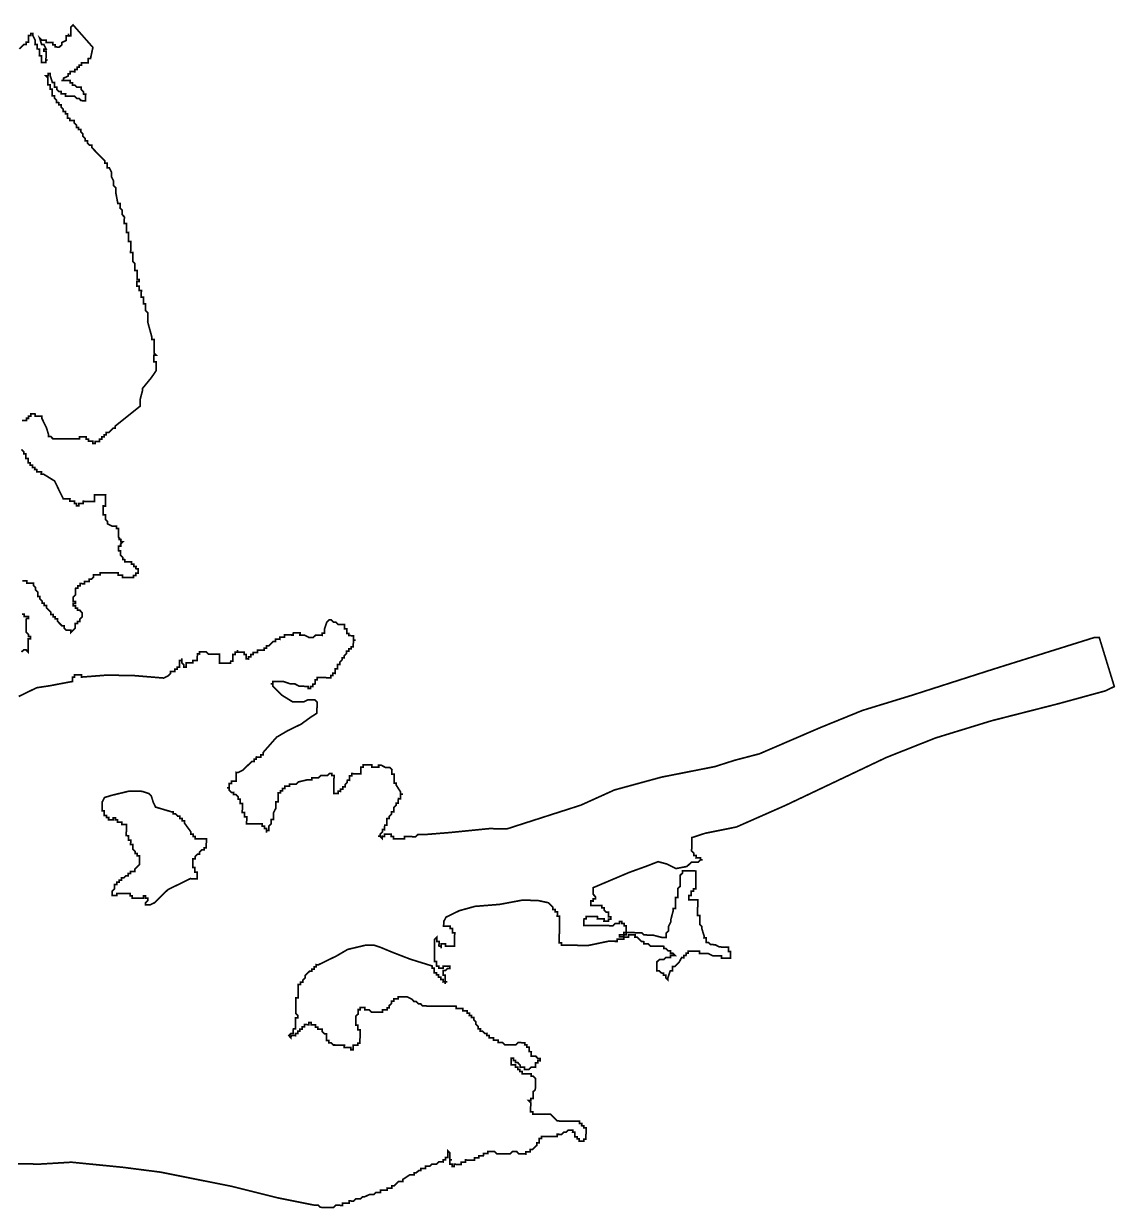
# Model space of a CAD drawing. Header units: metres. Extents: x 257673 to 289848, y 2129691 to 2228029.
# Drawn here: x 266400 to 268341, y 2208453 to 2210560 of the extents above; entities that cross this region are included whole.
import ezdxf

# ---------------------------------------------------------------- set-up
doc = ezdxf.new("R2010")
doc.units = ezdxf.units.M
doc.header["$MEASUREMENT"] = 0
doc.layers.add('HAZARDS LINE', color=1, linetype='Continuous')

msp = doc.modelspace()

# ---------------------------------------------------------------- linework, layer by layer
at = {"layer": 'HAZARDS LINE', "lineweight": 18, "const_width": 2.97}
for points in [[(266397.1, 2209854), (266401, 2209854), (266405, 2209854), (266405, 2209857.9), (266409, 2209857.9), (266409, 2209861.8), (266413, 2209861.8), (266413, 2209865.7), (266417, 2209865.7), (266420.9, 2209865.6), (266420.9, 2209861.7), (266424.9, 2209861.6), (266428.8, 2209861.6), (266432.8, 2209861.6), (266432.7, 2209857.6), (266440.5, 2209841.7), (266444.3, 2209829.8), (266444.2, 2209825.8), (266448.2, 2209825.7), (266452.1, 2209821.7), (266456.1, 2209821.7), (266460, 2209821.7), (266464, 2209821.6), (266467.9, 2209821.6), (266475.9, 2209821.5), (266479.8, 2209821.4), (266483.8, 2209821.4), (266487.7, 2209821.3), (266491.7, 2209821.3), (266495.7, 2209821.3), (266499.6, 2209821.2), (266499.7, 2209825.2), (266503.6, 2209825.1), (266507.6, 2209825.1), (266511.5, 2209825), (266511.5, 2209821.1), (266515.4, 2209821), (266515.4, 2209817.1), (266519.4, 2209817), (266523.3, 2209817), (266523.3, 2209813), (266527.2, 2209813), (266527.3, 2209816.9), (266531.2, 2209816.9), (266535.2, 2209816.9), (266535.2, 2209820.8), (266539.2, 2209820.8), (266539.2, 2209824.7), (266543.2, 2209824.7), (266543.2, 2209828.6), (266547.2, 2209828.6), (266547.2, 2209832.6), (266551.2, 2209832.5), (266559.2, 2209840.3), (266563.2, 2209840.3), (266563.2, 2209844.2), (266607.1, 2209879.4), (266607.2, 2209883.3), (266607.2, 2209887.3), (266607.3, 2209891.3), (266611.4, 2209907), (266611.5, 2209911), (266627.5, 2209930.6), (266635.6, 2209942.4), (266635.6, 2209946.4), (266635.7, 2209950.3), (266635.7, 2209954.3), (266635.7, 2209958.2), (266631.8, 2209958.3), (266631.8, 2209962.2), (266631.9, 2209966.2), (266631.9, 2209970.2), (266635.9, 2209970.1), (266632, 2209974.1), (266632.1, 2209982), (266632.1, 2209986), (266632.1, 2209990), (266632.2, 2209993.9), (266632.2, 2209997.9), (266628.3, 2209997.9), (266628.3, 2210001.9), (266620.7, 2210029.7), (266620.9, 2210041.5), (266620.9, 2210045.5), (266617, 2210049.5), (266617, 2210053.5), (266617.1, 2210057.4), (266617.1, 2210061.4), (266613.2, 2210061.4), (266613.2, 2210065.4), (266613.2, 2210069.3), (266613.3, 2210073.3), (266609.3, 2210073.4), (266609.4, 2210077.3), (266609.4, 2210081.3), (266609.5, 2210085.2), (266605.5, 2210085.3), (266605.6, 2210089.2), (266605.6, 2210093.2), (266601.6, 2210093.2), (266601.7, 2210097.2), (266601.7, 2210101.2), (266605.7, 2210101.1), (266605.7, 2210105.1), (266601.8, 2210105.1), (266601.8, 2210109.1), (266601.9, 2210113), (266601.9, 2210117), (266602, 2210120.9), (266598, 2210121), (266598, 2210124.9), (266598.1, 2210128.9), (266598.1, 2210132.9), (266594.2, 2210136.9), (266594.3, 2210140.8), (266594.3, 2210144.8), (266594.4, 2210148.7), (266594.4, 2210152.7), (266590.4, 2210152.7), (266590.5, 2210156.7), (266590.5, 2210160.7), (266590.6, 2210164.6), (266590.6, 2210168.6), (266590.7, 2210172.5), (266586.7, 2210172.6), (266586.7, 2210176.5), (266586.8, 2210180.5), (266586.8, 2210184.5), (266586.9, 2210188.4), (266582.9, 2210188.5), (266583, 2210192.4), (266583, 2210196.4), (266583.1, 2210200.3), (266583.1, 2210204.3), (266579.1, 2210204.3), (266579.2, 2210208.3), (266579.2, 2210212.3), (266579.3, 2210216.2), (266575.4, 2210220.2), (266575.4, 2210224.2), (266575.5, 2210228.1), (266571.5, 2210232.1), (266571.6, 2210236.1), (266571.6, 2210240.1), (266567.7, 2210240.1), (266563.9, 2210259.9), (266564, 2210267.9), (266560.1, 2210271.9), (266560.2, 2210275.8), (266560.2, 2210279.8), (266556.3, 2210287.7), (266556.4, 2210291.7), (266556.4, 2210295.7), (266552.6, 2210303.6), (266548.6, 2210303.7), (266548.6, 2210307.6), (266548.7, 2210311.6), (266544.7, 2210311.6), (266544.8, 2210315.6), (266521.3, 2210339.6), (266521.3, 2210343.6), (266517.4, 2210343.6), (266513.5, 2210347.6), (266513.5, 2210351.6), (266509.6, 2210351.6), (266509.6, 2210355.6), (266505.7, 2210359.6), (266505.7, 2210363.5), (266501.8, 2210367.5), (266501.9, 2210371.5), (266497.9, 2210371.5), (266497.9, 2210375.5), (266494, 2210375.5), (266494, 2210379.5), (266490.1, 2210383.5), (266490.2, 2210387.5), (266486.2, 2210387.5), (266482.2, 2210387.5), (266482.3, 2210391.5), (266478.3, 2210391.6), (266478.4, 2210395.5), (266478.4, 2210399.5), (266474.5, 2210399.5), (266474.5, 2210403.5), (266470.6, 2210403.5), (266470.6, 2210407.5), (266466.7, 2210411.5), (266466.7, 2210415.4), (266462.8, 2210415.5), (266462.8, 2210419.4), (266458.9, 2210419.5), (266458.9, 2210423.4), (266455, 2210427.4), (266455, 2210431.4), (266451.1, 2210431.5), (266451.1, 2210435.4), (266451.2, 2210439.4), (266451.2, 2210443.3), (266447.3, 2210443.4), (266447.3, 2210447.3), (266447.3, 2210451.3), (266443.4, 2210451.3), (266443.4, 2210455.3), (266443.5, 2210463.2), (266439.6, 2210467.2), (266443.6, 2210467.2), (266443.6, 2210471.1), (266447.6, 2210471.1), (266447.5, 2210467.1), (266451.3, 2210455.2), (266455.3, 2210455.2), (266455.3, 2210451.2), (266455.2, 2210447.2), (266459.2, 2210447.2), (266459.1, 2210443.2), (266463, 2210439.2), (266467, 2210439.2), (266467, 2210435.2), (266474.9, 2210435.1), (266474.8, 2210431.2), (266478.8, 2210431.1), (266482.7, 2210431.1), (266486.7, 2210431), (266490.7, 2210431), (266494.6, 2210427), (266498.5, 2210427), (266502.4, 2210423), (266506.4, 2210422.9), (266510.4, 2210422.9), (266510.4, 2210426.8), (266510.4, 2210430.8), (266510.5, 2210434.7), (266506.5, 2210434.8), (266506.6, 2210438.7), (266502.7, 2210442.7), (266502.7, 2210446.7), (266498.8, 2210446.7), (266494.8, 2210446.8), (266490.9, 2210450.8), (266486.9, 2210450.8), (266487, 2210454.8), (266483, 2210454.8), (266483.1, 2210458.8), (266479.1, 2210458.8), (266475.1, 2210458.9), (266471.2, 2210458.9), (266467.2, 2210459), (266471.2, 2210458.9), (266471.2, 2210462.9), (266479.2, 2210466.8), (266479.2, 2210470.7), (266483.2, 2210470.7), (266483.2, 2210474.6), (266487.2, 2210474.6), (266491.1, 2210474.5), (266491.2, 2210478.5), (266495.2, 2210478.5), (266495.2, 2210482.4), (266499.2, 2210482.4), (266499.2, 2210486.3), (266503.2, 2210486.3), (266503.2, 2210490.2), (266507.2, 2210490.2), (266511.1, 2210490.2), (266515.1, 2210490.1), (266515.1, 2210494.1), (266515.2, 2210498), (266519.1, 2210498), (266523.3, 2210517.7), (266488.1, 2210557.7), (266484.1, 2210553.8), (266484.1, 2210549.8), (266484, 2210545.9), (266484, 2210541.9), (266483.9, 2210538), (266480, 2210538), (266480, 2210542), (266480, 2210538), (266476, 2210538.1), (266476, 2210534.1), (266475.9, 2210530.1), (266468, 2210526.3), (266467.9, 2210522.3), (266463.9, 2210518.4), (266460, 2210518.4), (266456, 2210518.5), (266456.1, 2210522.5), (266452.1, 2210522.5), (266452.1, 2210526.5), (266448.2, 2210526.5), (266444.2, 2210526.5), (266440.3, 2210526.6), (266440.3, 2210530.5), (266436.4, 2210530.6), (266432.4, 2210530.6), (266428.5, 2210534.6), (266432.3, 2210522.7), (266436.3, 2210522.7), (266440.1, 2210514.7), (266436.2, 2210514.8), (266436.1, 2210510.8), (266440.1, 2210510.8), (266439.9, 2210494.9), (266439.9, 2210491), (266432, 2210491.1), (266432.1, 2210502.9), (266428.1, 2210503), (266428.3, 2210514.8), (266424.3, 2210514.9), (266424.4, 2210522.8), (266420.4, 2210522.9), (266420.5, 2210530.8), (266416.7, 2210538.7), (266416.7, 2210542.7), (266412.7, 2210542.7), (266412.7, 2210538.8), (266408.7, 2210538.8), (266408.6, 2210526.9), (266404.7, 2210527), (266404.6, 2210523), (266400.7, 2210523.1), (266392.6, 2210515.2)], [(266397.8, 2209569), (266401.8, 2209568.9), (266405.7, 2209568.9), (266405.7, 2209564.9), (266409.6, 2209564.9), (266413.6, 2209564.8), (266417.6, 2209564.8), (266417.5, 2209560.8), (266421.4, 2209556.8), (266421.4, 2209552.9), (266425.3, 2209548.9), (266425.2, 2209544.9), (266425.2, 2209541), (266429.2, 2209540.9), (266429.1, 2209537), (266433, 2209533), (266433, 2209529), (266436.9, 2209528.9), (266436.9, 2209525), (266440.9, 2209524.9), (266440.8, 2209521), (266444.7, 2209517), (266448.6, 2209513), (266448.6, 2209509), (266452.5, 2209509), (266452.5, 2209505), (266456.5, 2209505), (266456.4, 2209501), (266460.4, 2209501), (266460.3, 2209497), (266464.2, 2209493), (266468.2, 2209489), (266472.1, 2209489), (266472.1, 2209485), (266476, 2209481), (266479.9, 2209481), (266483.9, 2209480.9), (266483.9, 2209477), (266487.9, 2209480.9), (266491.9, 2209484.8), (266491.9, 2209488.7), (266491.9, 2209492.7), (266495.9, 2209492.7), (266496, 2209496.6), (266499.9, 2209496.6), (266500, 2209500.5), (266504, 2209504.4), (266504, 2209508.4), (266504, 2209512.4), (266500.1, 2209516.4), (266496.2, 2209516.4), (266496.2, 2209520.4), (266492.3, 2209520.4), (266492.3, 2209524.4), (266488.3, 2209524.4), (266488.4, 2209528.4), (266492.4, 2209528.3), (266492.4, 2209532.3), (266488.4, 2209532.3), (266488.5, 2209536.3), (266488.5, 2209540.2), (266492.5, 2209544.2), (266492.6, 2209548.1), (266492.6, 2209552.1), (266492.7, 2209556), (266496.6, 2209556), (266496.7, 2209559.9), (266500.6, 2209559.9), (266500.7, 2209563.9), (266504.6, 2209563.8), (266508.6, 2209563.8), (266508.6, 2209567.7), (266512.6, 2209567.7), (266516.5, 2209567.6), (266516.6, 2209571.6), (266520.5, 2209571.6), (266524.5, 2209575.5), (266524.6, 2209579.4), (266528.6, 2209579.4), (266532.5, 2209579.3), (266536.5, 2209579.3), (266536.5, 2209583.3), (266540.5, 2209583.2), (266544.4, 2209583.2), (266548.4, 2209583.1), (266552.3, 2209583.1), (266556.3, 2209583), (266560.3, 2209583), (266564.2, 2209582.9), (266568.2, 2209582.9), (266568.1, 2209578.9), (266572.1, 2209578.9), (266576, 2209578.8), (266576, 2209574.9), (266580, 2209574.8), (266583.9, 2209574.8), (266587.9, 2209574.8), (266591.8, 2209574.7), (266595.8, 2209574.7), (266595.8, 2209578.6), (266599.8, 2209578.6), (266599.8, 2209582.5), (266603.8, 2209582.5), (266603.8, 2209586.5), (266603.9, 2209590.4), (266599.9, 2209590.5), (266600, 2209594.4), (266596, 2209594.5), (266596.1, 2209598.4), (266592.1, 2209598.5), (266592.1, 2209602.4), (266588.2, 2209602.5), (266584.2, 2209602.5), (266580.3, 2209602.6), (266580.3, 2209606.5), (266576.4, 2209606.6), (266576.4, 2209610.5), (266572.5, 2209614.5), (266572.5, 2209618.5), (266572.6, 2209622.4), (266568.6, 2209622.5), (266568.7, 2209626.4), (266568.7, 2209630.4), (266572.7, 2209630.4), (266572.7, 2209634.3), (266576.7, 2209638.2), (266572.8, 2209638.3), (266572.8, 2209642.2), (266568.8, 2209642.3), (266572.8, 2209642.2), (266568.9, 2209646.2), (266568.9, 2209650.2), (266569, 2209654.1), (266569, 2209658.1), (266569.1, 2209662.1), (266565.1, 2209662.1), (266565.2, 2209666.1), (266561.2, 2209666.1), (266557.2, 2209666.2), (266549.4, 2209670.2), (266549.4, 2209674.2), (266545.5, 2209678.2), (266545.5, 2209682.1), (266545.6, 2209686.1), (266541.6, 2209686.1), (266541.7, 2209690.1), (266541.7, 2209694), (266541.8, 2209698), (266541.8, 2209702), (266545.8, 2209701.9), (266545.8, 2209705.9), (266545.9, 2209709.8), (266545.9, 2209713.8), (266545.9, 2209717.8), (266546, 2209721.7), (266542, 2209721.8), (266538.1, 2209721.8), (266530.2, 2209721.9), (266526.2, 2209721.9), (266526.2, 2209718), (266526.1, 2209714), (266526.1, 2209710.1), (266522.1, 2209710.1), (266518.2, 2209710.1), (266514.2, 2209710.2), (266510.2, 2209710.2), (266506.3, 2209710.3), (266506.2, 2209706.3), (266502.3, 2209706.4), (266498.3, 2209706.4), (266498.3, 2209702.5), (266494.3, 2209702.5), (266494.4, 2209706.5), (266490.4, 2209706.5), (266490.4, 2209710.5), (266486.5, 2209710.5), (266482.5, 2209710.5), (266482.6, 2209714.5), (266478.6, 2209714.6), (266474.7, 2209714.6), (266470.7, 2209714.6), (266455.2, 2209746.5), (266435.6, 2209758.6), (266431.6, 2209758.6), (266431.7, 2209762.6), (266427.7, 2209762.6), (266423.7, 2209762.7), (266423.8, 2209766.6), (266419.8, 2209766.7), (266419.9, 2209770.6), (266415.9, 2209770.7), (266416, 2209774.6), (266412, 2209774.7), (266412, 2209778.6), (266408.1, 2209778.7), (266408.1, 2209782.7), (266408.2, 2209786.6), (266404.2, 2209786.7), (266404.3, 2209790.6), (266404.3, 2209794.6), (266400.4, 2209794.6), (266400.4, 2209798.6), (266396.5, 2209802.6)], [(266396.4, 2209442.3), (266400.4, 2209446.2), (266404.3, 2209446.2), (266408.3, 2209442.2), (266408.3, 2209446.1), (266408.3, 2209450.1), (266408.4, 2209454), (266408.4, 2209458), (266408.5, 2209462), (266408.5, 2209465.9), (266412.5, 2209465.9), (266412.5, 2209469.8), (266408.6, 2209469.9), (266408.6, 2209473.8), (266404.7, 2209477.8), (266404.7, 2209481.8), (266404.8, 2209485.8), (266404.8, 2209489.7), (266404.9, 2209493.7), (266404.9, 2209497.6), (266405, 2209501.6), (266408.9, 2209501.6), (266409, 2209505.5), (266405, 2209505.6), (266401.1, 2209505.6), (266401.1, 2209509.6), (266397.1, 2209509.6)], [(266390.1, 2208531.8), (266429.6, 2208531.4), (266485.1, 2208534.7), (266576, 2208525.7), (266643.2, 2208517.1), (266706.4, 2208504.5), (266769.6, 2208491.9), (266852.5, 2208471.2), (266915.7, 2208458.6), (266919.7, 2208458.5), (266923.6, 2208458.5), (266927.5, 2208454.5), (266931.5, 2208454.4), (266935.5, 2208454.4), (266939.4, 2208454.3), (266943.4, 2208454.3), (266947.3, 2208454.3), (266951.3, 2208454.2), (266955.3, 2208458.1), (266959.2, 2208458.1), (266963.2, 2208458), (266967.2, 2208458), (266967.2, 2208461.9), (266971.2, 2208461.9), (266975.1, 2208461.9), (266979.1, 2208461.8), (266979.1, 2208465.8), (266983.1, 2208465.7), (266987, 2208465.7), (266991, 2208469.6), (266995, 2208469.5), (266999, 2208469.5), (267003, 2208473.4), (267006.9, 2208473.4), (267014.9, 2208477.2), (267018.8, 2208477.2), (267022.8, 2208477.2), (267026.8, 2208481.1), (267030.8, 2208481), (267034.7, 2208481), (267034.8, 2208484.9), (267038.7, 2208484.9), (267046.6, 2208484.8), (267046.7, 2208488.8), (267050.6, 2208488.7), (267054.6, 2208488.7), (267054.6, 2208492.6), (267058.6, 2208492.6), (267062.6, 2208496.5), (267066.6, 2208500.4), (267070.6, 2208500.4), (267074.5, 2208500.3), (267074.6, 2208504.3), (267086.5, 2208512.1), (267090.5, 2208512), (267094.4, 2208512), (267094.5, 2208515.9), (267098.4, 2208515.9), (267102.4, 2208519.8), (267106.4, 2208519.8), (267106.4, 2208523.7), (267110.4, 2208523.7), (267114.4, 2208523.6), (267114.4, 2208527.6), (267118.4, 2208527.5), (267122.3, 2208527.5), (267126.3, 2208531.4), (267130.3, 2208531.4), (267134.2, 2208531.3), (267138.2, 2208535.2), (267142.2, 2208535.2), (267146.2, 2208535.1), (267146.2, 2208539.1), (267150.2, 2208539.1), (267150.2, 2208543), (267154.2, 2208543), (267154.3, 2208550.9), (267154.3, 2208554.9), (267158.2, 2208550.8), (267158.2, 2208546.9), (267158.1, 2208542.9), (267158.1, 2208539), (267162, 2208538.9), (267158.1, 2208539), (267158, 2208535), (267158, 2208531.1), (267161.9, 2208531), (267161.9, 2208527.1), (267165.9, 2208527), (267165.9, 2208531), (267169.9, 2208530.9), (267173.8, 2208530.9), (267177.8, 2208530.8), (267177.8, 2208534.8), (267181.8, 2208534.7), (267185.7, 2208534.7), (267185.8, 2208538.7), (267189.7, 2208538.6), (267193.7, 2208538.6), (267197.7, 2208538.5), (267201.6, 2208538.5), (267201.7, 2208542.4), (267205.6, 2208542.4), (267209.6, 2208542.4), (267209.6, 2208546.3), (267213.6, 2208546.3), (267217.5, 2208546.2), (267217.6, 2208550.2), (267221.5, 2208550.1), (267225.5, 2208550.1), (267225.5, 2208554), (267229.5, 2208554), (267233.5, 2208554), (267237.4, 2208553.9), (267241.3, 2208549.9), (267249.2, 2208549.8), (267253.2, 2208549.8), (267257.2, 2208549.7), (267261.1, 2208549.7), (267265.1, 2208549.6), (267269.1, 2208553.6), (267273, 2208553.5), (267277, 2208553.5), (267280.9, 2208549.5), (267284.9, 2208549.4), (267288.8, 2208549.4), (267292.8, 2208549.3), (267292.8, 2208553.3), (267296.8, 2208553.2), (267300.7, 2208553.2), (267300.8, 2208557.2), (267304.7, 2208557.1), (267308.7, 2208561), (267312.8, 2208564.9), (267312.8, 2208568.9), (267316.8, 2208568.9), (267316.8, 2208572.8), (267316.8, 2208576.8), (267320.8, 2208576.7), (267320.8, 2208580.7), (267324.8, 2208580.6), (267328.8, 2208580.6), (267332.7, 2208580.6), (267336.7, 2208580.5), (267340.6, 2208580.5), (267344.6, 2208580.4), (267348.6, 2208580.4), (267348.6, 2208584.3), (267352.6, 2208584.3), (267356.5, 2208584.2), (267360.5, 2208588.2), (267364.5, 2208588.1), (267368.5, 2208592), (267372.4, 2208592), (267376.4, 2208591.9), (267376.3, 2208588), (267380.3, 2208587.9), (267380.3, 2208584), (267380.2, 2208580), (267384.2, 2208580), (267384.1, 2208576), (267388.1, 2208576), (267388, 2208572), (267392, 2208572), (267396, 2208571.9), (267396, 2208575.9), (267400, 2208575.8), (267400, 2208579.8), (267400, 2208583.8), (267400.1, 2208587.7), (267400.1, 2208591.7), (267400.2, 2208595.6), (267396.2, 2208595.7), (267396.3, 2208599.6), (267392.3, 2208599.7), (267392.4, 2208603.6), (267388.4, 2208603.7), (267388.4, 2208607.6), (267384.5, 2208607.7), (267380.5, 2208607.7), (267376.6, 2208607.8), (267372.6, 2208607.8), (267368.7, 2208607.9), (267364.7, 2208607.9), (267360.7, 2208607.9), (267356.8, 2208608), (267352.8, 2208608), (267348.9, 2208608.1), (267345, 2208612.1), (267341, 2208616.1), (267337.1, 2208620.1), (267333.2, 2208620.1), (267329.2, 2208620.2), (267325.2, 2208620.2), (267321.3, 2208620.3), (267317.3, 2208620.3), (267313.4, 2208620.4), (267309.4, 2208620.4), (267305.5, 2208620.4), (267305.5, 2208624.4), (267301.5, 2208624.5), (267301.6, 2208628.4), (267301.6, 2208632.4), (267301.7, 2208636.3), (267301.7, 2208640.3), (267297.8, 2208644.3), (267301.8, 2208644.2), (267301.8, 2208648.2), (267305.8, 2208648.2), (267305.8, 2208652.1), (267305.9, 2208656.1), (267305.9, 2208660), (267309.9, 2208663.9), (267310, 2208667.9), (267310, 2208671.9), (267310, 2208675.8), (267310.1, 2208679.8), (267310.1, 2208683.7), (267306.2, 2208687.7), (267302.3, 2208687.8), (267302.3, 2208691.7), (267298.3, 2208691.8), (267294.4, 2208691.8), (267290.4, 2208691.9), (267286.5, 2208691.9), (267286.5, 2208695.9), (267282.6, 2208695.9), (267282.6, 2208699.9), (267278.6, 2208699.9), (267278.7, 2208703.9), (267274.7, 2208703.9), (267274.8, 2208707.9), (267270.8, 2208707.9), (267266.9, 2208708), (267266.9, 2208711.9), (267267, 2208715.9), (267267, 2208719.9), (267271, 2208719.8), (267270.9, 2208715.9), (267274.9, 2208715.8), (267274.8, 2208711.9), (267278.8, 2208711.8), (267282.7, 2208707.8), (267282.7, 2208703.8), (267286.6, 2208703.8), (267290.6, 2208703.8), (267290.5, 2208699.8), (267294.5, 2208699.8), (267298.4, 2208699.7), (267302.4, 2208703.6), (267306.4, 2208703.6), (267310.4, 2208703.5), (267310.4, 2208707.5), (267310.4, 2208711.5), (267314.4, 2208711.4), (267314.4, 2208715.4), (267318.4, 2208715.3), (267318.5, 2208719.3), (267314.5, 2208719.3), (267310.6, 2208723.3), (267306.6, 2208723.4), (267302.7, 2208723.4), (267302.7, 2208727.4), (267302.8, 2208731.3), (267298.8, 2208731.4), (267298.8, 2208735.3), (267298.9, 2208739.3), (267294.9, 2208739.3), (267295, 2208743.3), (267291, 2208743.3), (267291.1, 2208747.3), (267287.1, 2208747.3), (267283.1, 2208747.4), (267279.2, 2208747.4), (267275.2, 2208743.5), (267271.2, 2208743.6), (267267.3, 2208743.6), (267263.3, 2208743.7), (267259.3, 2208743.7), (267255.4, 2208743.7), (267251.5, 2208747.7), (267247.5, 2208747.8), (267243.6, 2208747.8), (267243.6, 2208751.8), (267239.6, 2208751.8), (267235.7, 2208751.9), (267235.7, 2208755.8), (267231.8, 2208755.9), (267227.8, 2208755.9), (267227.9, 2208759.9), (267223.9, 2208759.9), (267224, 2208763.9), (267220, 2208763.9), (267216.1, 2208767.9), (267212.1, 2208768), (267212.2, 2208771.9), (267208.2, 2208772), (267208.3, 2208775.9), (267204.3, 2208780), (267204.4, 2208783.9), (267200.5, 2208787.9), (267200.5, 2208791.9), (267196.6, 2208791.9), (267196.6, 2208795.9), (267192.6, 2208795.9), (267192.7, 2208799.9), (267188.7, 2208799.9), (267188.8, 2208803.9), (267184.8, 2208803.9), (267180.9, 2208804), (267180.9, 2208807.9), (267176.9, 2208808), (267173, 2208808), (267169, 2208808.1), (267169.1, 2208812), (267165.1, 2208812.1), (267113.7, 2208812.6), (267109.7, 2208812.7), (267105.8, 2208816.7), (267101.8, 2208816.7), (267097.9, 2208820.7), (267094, 2208820.8), (267090.1, 2208824.8), (267082.2, 2208828.8), (267078.2, 2208828.9), (267074.3, 2208828.9), (267070.3, 2208829), (267066.3, 2208829), (267066.3, 2208825.1), (267062.3, 2208825.1), (267058.4, 2208825.1), (267058.3, 2208821.2), (267054.4, 2208821.2), (267054.3, 2208817.3), (267050.3, 2208813.4), (267050.3, 2208809.4), (267046.3, 2208809.4), (267046.3, 2208805.5), (267042.3, 2208805.5), (267038.4, 2208805.6), (267038.3, 2208801.6), (267034.4, 2208801.7), (267030.4, 2208801.7), (267026.5, 2208801.8), (267022.5, 2208801.8), (267018.5, 2208801.8), (267014.6, 2208805.8), (267010.7, 2208805.9), (267006.7, 2208805.9), (267006.8, 2208809.9), (267002.8, 2208809.9), (266998.8, 2208810), (266998.8, 2208806), (266994.8, 2208806.1), (266994.8, 2208802.1), (266994.8, 2208798.2), (266990.7, 2208794.2), (266990.7, 2208790.3), (266990.7, 2208786.3), (266990.6, 2208782.4), (266990.6, 2208778.4), (266994.5, 2208778.4), (266994.5, 2208774.4), (266994.4, 2208770.4), (266998.4, 2208770.4), (266998.4, 2208766.4), (266998.3, 2208762.5), (266998.3, 2208758.5), (266998.2, 2208754.6), (266998.2, 2208750.6), (266998.1, 2208746.6), (266994.2, 2208746.7), (266994.1, 2208742.7), (266990.2, 2208742.8), (266986.2, 2208742.8), (266986.2, 2208738.9), (266986.1, 2208734.9), (266982.2, 2208734.9), (266982.2, 2208738.9), (266978.2, 2208739), (266974.3, 2208739), (266970.3, 2208739), (266970.4, 2208743), (266966.4, 2208743), (266962.5, 2208743.1), (266958.5, 2208743.1), (266954.5, 2208743.2), (266950.6, 2208743.2), (266946.7, 2208747.2), (266942.7, 2208747.3), (266942.8, 2208751.2), (266938.8, 2208751.3), (266938.8, 2208755.2), (266938.9, 2208759.2), (266938.9, 2208763.2), (266935, 2208763.2), (266931.1, 2208767.2), (266931.1, 2208771.2), (266927.2, 2208771.2), (266923.2, 2208771.2), (266923.2, 2208775.2), (266919.3, 2208775.2), (266919.3, 2208779.2), (266915.4, 2208779.3), (266911.4, 2208779.3), (266911.5, 2208783.3), (266907.5, 2208783.3), (266907.5, 2208779.3), (266903.5, 2208779.4), (266899.5, 2208779.4), (266899.5, 2208775.5), (266895.5, 2208775.5), (266895.5, 2208771.6), (266891.5, 2208771.6), (266891.5, 2208767.6), (266887.5, 2208767.7), (266887.5, 2208763.7), (266883.5, 2208763.8), (266883.5, 2208759.8), (266879.5, 2208759.9), (266875.6, 2208759.9), (266875.5, 2208755.9), (266871.6, 2208760), (266875.6, 2208763.9), (266879.6, 2208763.8), (266879.6, 2208767.8), (266879.7, 2208771.7), (266883.6, 2208771.7), (266883.7, 2208779.6), (266883.8, 2208791.5), (266887.8, 2208791.4), (266887.8, 2208795.4), (266883.9, 2208799.4), (266884, 2208807.3), (266884.1, 2208811.3), (266884.1, 2208815.2), (266884.2, 2208819.2), (266884.2, 2208823.2), (266884.2, 2208827.1), (266888.2, 2208827.1), (266888.2, 2208831), (266888.3, 2208835), (266888.3, 2208838.9), (266888.4, 2208842.9), (266888.4, 2208846.9), (266888.5, 2208850.8), (266892.4, 2208850.8), (266892.5, 2208854.7), (266896.4, 2208854.7), (266896.5, 2208858.6), (266900.5, 2208862.6), (266900.5, 2208866.5), (266904.5, 2208870.4), (266908.5, 2208874.3), (266912.5, 2208874.3), (266912.5, 2208878.3), (266916.5, 2208878.2), (266916.5, 2208882.2), (266920.5, 2208882.1), (266920.5, 2208886.1), (266924.5, 2208886), (266956.3, 2208901.5), (266976.3, 2208913.2), (267008, 2208920.7), (267023.8, 2208920.6), (267035.7, 2208916.5), (267055.4, 2208908.3), (267086.9, 2208896.1), (267126.3, 2208883.8), (267126.3, 2208879.8), (267130.3, 2208879.8), (267130.2, 2208875.8), (267130.2, 2208871.8), (267134.1, 2208871.8), (267134.1, 2208867.8), (267138, 2208867.8), (267138, 2208863.8), (267142, 2208863.8), (267141.9, 2208859.8), (267145.9, 2208859.8), (267145.8, 2208855.8), (267149.8, 2208855.8), (267149.7, 2208851.8), (267149.8, 2208855.8), (267153.7, 2208855.7), (267149.8, 2208855.8), (267149.8, 2208859.7), (267149.9, 2208863.7), (267149.9, 2208867.7), (267146, 2208867.7), (267146, 2208871.7), (267146, 2208875.6), (267150, 2208875.6), (267154, 2208879.5), (267158, 2208879.5), (267158, 2208883.4), (267154, 2208883.5), (267150.1, 2208883.5), (267146.1, 2208883.5), (267146.1, 2208879.6), (267142.1, 2208879.6), (267138.2, 2208879.7), (267138.2, 2208883.6), (267134.3, 2208883.7), (267134.3, 2208887.6), (267134.3, 2208891.6), (267130.4, 2208891.6), (267130.4, 2208895.6), (267130.5, 2208899.6), (267130.5, 2208903.5), (267130.6, 2208907.5), (267130.6, 2208911.4), (267130.7, 2208915.4), (267130.7, 2208919.3), (267130.7, 2208923.3), (267130.8, 2208927.3), (267130.8, 2208931.2), (267134.8, 2208935.1), (267134.8, 2208931.2), (267134.8, 2208927.2), (267138.7, 2208927.2), (267138.7, 2208923.2), (267138.6, 2208919.3), (267142.6, 2208919.2), (267142.5, 2208915.3), (267142.6, 2208919.2), (267142.6, 2208923.2), (267146.6, 2208923.1), (267150.5, 2208923.1), (267150.5, 2208919.1), (267154.5, 2208919.1), (267158.4, 2208919), (267162.4, 2208919), (267166.3, 2208918.9), (267166.4, 2208922.9), (267166.4, 2208926.9), (267166.5, 2208930.8), (267166.5, 2208934.8), (267166.5, 2208938.7), (267166.6, 2208942.7), (267162.6, 2208942.7), (267162.7, 2208946.7), (267162.7, 2208950.7), (267158.8, 2208950.7), (267158.8, 2208954.7), (267154.9, 2208954.7), (267150.9, 2208954.8), (267146.9, 2208954.8), (267147, 2208958.8), (267147, 2208962.7), (267151.1, 2208970.6), (267175, 2208982.2), (267202.7, 2208989.8), (267246.3, 2208993.3), (267286, 2209000.7), (267313.7, 2209000.4), (267333.4, 2208996.2), (267341.3, 2208988.2), (267341.2, 2208984.3), (267345.2, 2208984.2), (267345.1, 2208980.3), (267349.1, 2208980.2), (267349.1, 2208976.3), (267349, 2208972.3), (267353, 2208972.3), (267352.9, 2208968.3), (267352.9, 2208964.4), (267352.8, 2208960.4), (267352.8, 2208956.4), (267352.7, 2208944.6), (267352.6, 2208940.6), (267352.6, 2208936.6), (267352.5, 2208932.7), (267352.5, 2208928.7), (267352.4, 2208924.8), (267356.4, 2208924.7), (267356.3, 2208920.8), (267360.3, 2208920.7), (267364.3, 2208920.7), (267368.2, 2208920.6), (267372.2, 2208920.6), (267376.1, 2208920.5), (267384.1, 2208920.5), (267395.9, 2208920.3), (267403.8, 2208920.2), (267439.6, 2208927.7), (267447.5, 2208927.7), (267451.4, 2208927.6), (267455.4, 2208927.6), (267455.4, 2208931.5), (267459.4, 2208931.5), (267463.3, 2208931.4), (267467.3, 2208931.4), (267467.3, 2208935.3), (267471.3, 2208935.3), (267475.3, 2208935.3), (267475.3, 2208939.2), (267479.3, 2208939.2), (267483.2, 2208939.1), (267487.2, 2208939.1), (267487.1, 2208935.1), (267491.1, 2208935.1), (267495, 2208931.1), (267498.9, 2208927.1), (267502.9, 2208927), (267502.8, 2208923.1), (267506.8, 2208923), (267510.8, 2208923), (267514.7, 2208919), (267518.6, 2208918.9), (267526.5, 2208918.8), (267530.5, 2208918.8), (267534.5, 2208918.8), (267538.4, 2208918.7), (267538.4, 2208914.8), (267542.3, 2208914.7), (267546.2, 2208910.7), (267550.2, 2208910.7), (267550.2, 2208906.7), (267554.1, 2208906.7), (267558, 2208902.7), (267554.1, 2208902.7), (267550.1, 2208902.7), (267550.1, 2208898.8), (267546.1, 2208898.8), (267542.1, 2208898.9), (267538.1, 2208895), (267534.2, 2208895), (267530.2, 2208895), (267526.2, 2208891.1), (267526.2, 2208887.2), (267526.1, 2208883.2), (267526.1, 2208879.3), (267526, 2208875.3), (267530, 2208875.3), (267533.9, 2208871.3), (267537.9, 2208871.2), (267537.8, 2208867.2), (267541.8, 2208867.2), (267541.7, 2208863.2), (267545.7, 2208859.2), (267545.7, 2208863.2), (267549.8, 2208875), (267553.8, 2208875), (267553.8, 2208878.9), (267553.8, 2208882.9), (267557.8, 2208882.9), (267565.8, 2208890.7), (267569.9, 2208898.6), (267573.8, 2208898.5), (267573.9, 2208902.5), (267577.8, 2208902.4), (267577.9, 2208906.4), (267581.8, 2208906.3), (267581.9, 2208910.3), (267585.8, 2208910.3), (267589.8, 2208910.2), (267593.7, 2208910.2), (267597.7, 2208910.1), (267601.6, 2208910.1), (267601.6, 2208906.1), (267605.6, 2208906.1), (267609.5, 2208906), (267613.5, 2208906), (267617.4, 2208905.9), (267625.3, 2208901.9), (267629.3, 2208901.8), (267633.2, 2208901.8), (267637.2, 2208901.8), (267641.1, 2208901.7), (267641.1, 2208897.8), (267645.1, 2208897.7), (267649, 2208897.7), (267653, 2208897.6), (267656.9, 2208897.6), (267657, 2208901.5), (267657, 2208905.5), (267657.1, 2208909.5), (267653.1, 2208909.5), (267653.1, 2208913.5), (267653.2, 2208917.4), (267649.2, 2208917.5), (267645.3, 2208917.5), (267641.3, 2208917.5), (267637.4, 2208917.6), (267629.5, 2208921.6), (267625.5, 2208921.7), (267621.6, 2208921.7), (267617.7, 2208925.7), (267613.7, 2208925.8), (267613.7, 2208929.7), (267613.8, 2208933.7), (267609.8, 2208933.7), (267609.9, 2208937.7), (267606.1, 2208949.6), (267606.1, 2208953.6), (267602.2, 2208957.6), (267602.2, 2208961.5), (267602.3, 2208965.5), (267602.3, 2208969.5), (267602.4, 2208973.4), (267598.4, 2208973.5), (267598.5, 2208977.4), (267598.5, 2208981.4), (267598.5, 2208985.3), (267598.7, 2208997.2), (267598.7, 2209001.2), (267594.8, 2209001.2), (267590.8, 2209001.3), (267586.8, 2209001.3), (267582.9, 2209001.3), (267582.9, 2209005.3), (267583, 2209009.3), (267586.9, 2209009.2), (267587, 2209013.2), (267587, 2209017.1), (267591, 2209017.1), (267591, 2209021.1), (267595, 2209021), (267595, 2209025), (267595.1, 2209028.9), (267595.2, 2209040.8), (267595.3, 2209044.8), (267595.3, 2209048.7), (267595.3, 2209052.7), (267571.6, 2209052.9), (267571.5, 2209049), (267567.5, 2209045.1), (267567.5, 2209041.1), (267567.4, 2209033.2), (267567.4, 2209029.2), (267567.3, 2209025.3), (267563.3, 2209021.4), (267563.3, 2209017.4), (267563.2, 2209013.4), (267563.2, 2209009.5), (267563.1, 2209005.5), (267559.2, 2209005.6), (267559.1, 2209001.6), (267559.1, 2208993.7), (267559, 2208989.7), (267559, 2208985.8), (267555, 2208985.8), (267555, 2208981.9), (267550.8, 2208966.1), (267550.8, 2208962.1), (267546.7, 2208954.2), (267546.7, 2208950.3), (267546.6, 2208946.3), (267542.6, 2208942.4), (267542.6, 2208938.5), (267542.5, 2208934.5), (267538.6, 2208934.5), (267534.6, 2208934.6), (267518.8, 2208938.7), (267514.9, 2208938.8), (267510.9, 2208938.8), (267507, 2208938.9), (267503, 2208938.9), (267499.1, 2208942.9), (267495.1, 2208943), (267491.2, 2208943), (267487.2, 2208943), (267483.3, 2208943.1), (267479.3, 2208943.1), (267475.4, 2208943.2), (267471.4, 2208943.2), (267471.4, 2208939.3), (267467.4, 2208939.3), (267467.3, 2208935.3), (267463.4, 2208935.4), (267459.4, 2208935.4), (267459.5, 2208939.4), (267463.4, 2208939.4), (267467.4, 2208939.3), (267467.4, 2208943.3), (267471.4, 2208943.2), (267471.4, 2208947.2), (267471.5, 2208951.1), (267471.5, 2208955.1), (267467.6, 2208955.1), (267467.6, 2208959.1), (267463.7, 2208959.1), (267463.7, 2208963.1), (267459.7, 2208963.1), (267459.7, 2208959.2), (267455.7, 2208959.2), (267451.8, 2208959.3), (267447.8, 2208955.4), (267443.8, 2208955.4), (267439.9, 2208955.5), (267435.9, 2208955.5), (267432, 2208955.5), (267428, 2208955.6), (267424, 2208955.6), (267420.1, 2208955.7), (267416.1, 2208955.7), (267412.2, 2208955.8), (267408.2, 2208955.8), (267404.2, 2208955.9), (267400.3, 2208955.9), (267396.3, 2208955.9), (267396.4, 2208959.9), (267396.4, 2208963.9), (267396.5, 2208967.8), (267400.4, 2208967.8), (267400.5, 2208971.7), (267404.4, 2208971.7), (267408.4, 2208971.6), (267412.3, 2208971.6), (267416.3, 2208971.6), (267420.3, 2208971.5), (267420.2, 2208967.6), (267424.2, 2208967.5), (267428.1, 2208967.5), (267432.1, 2208967.4), (267432, 2208963.5), (267436, 2208963.4), (267440, 2208963.4), (267440, 2208967.3), (267444, 2208967.3), (267444, 2208971.2), (267440, 2208971.3), (267440.1, 2208975.2), (267440.1, 2208979.2), (267436.2, 2208979.2), (267432.3, 2208983.3), (267432.3, 2208987.2), (267428.3, 2208987.3), (267428.4, 2208991.2), (267424.4, 2208991.3), (267420.5, 2208991.3), (267416.5, 2208991.3), (267412.6, 2208991.4), (267408.6, 2208991.4), (267408.6, 2208995.4), (267408.7, 2208999.4), (267412.7, 2208999.3), (267412.7, 2209003.3), (267416.7, 2209003.2), (267416.7, 2209007.2), (267412.8, 2209011.2), (267412.9, 2209023.1), (267476.6, 2209050.1), (267508.4, 2209061.6), (267528.2, 2209069.3), (267544, 2209065.1), (267551.9, 2209061.1), (267559.8, 2209057), (267579.6, 2209060.8), (267587.6, 2209068.6), (267591.6, 2209068.6), (267595.5, 2209068.5), (267599.5, 2209068.5), (267603.5, 2209072.4), (267607.4, 2209072.3), (267603.5, 2209072.4), (267603.5, 2209076.3), (267599.6, 2209076.4), (267595.6, 2209076.4), (267595.7, 2209080.4), (267591.7, 2209080.4), (267591.7, 2209084.4), (267587.8, 2209088.4), (267587.9, 2209092.3), (267587.9, 2209096.3), (267588, 2209100.3), (267588, 2209104.2), (267588.1, 2209108.2), (267588.1, 2209112.1), (267611.9, 2209119.8), (267667.5, 2209131), (267755, 2209169.6), (267934.1, 2209254.7), (268021.6, 2209289.4), (268120.9, 2209319.9), (268240, 2209350.3), (268323.3, 2209373.1), (268339.3, 2209380.8), (268312.5, 2209468.2), (268304.6, 2209468.3), (268121.9, 2209411), (267978.9, 2209365.1), (267891.5, 2209338.3), (267815.9, 2209307.5), (267708.5, 2209261.2), (267664.9, 2209249.8), (267641, 2209242.2), (267629.1, 2209238.4), (267533.9, 2209219.6), (267450.5, 2209196.8), (267390.8, 2209169.8), (267331.2, 2209150.7), (267283.6, 2209135.4), (267259.7, 2209127.7), (267228.1, 2209128.1), (267156.7, 2209121), (267113.1, 2209117.5), (267109.2, 2209117.5), (267105.2, 2209117.6), (267101.3, 2209117.6), (267097.3, 2209113.7), (267089.4, 2209113.8), (267081.4, 2209113.9), (267077.5, 2209113.9), (267077.4, 2209110), (267073.5, 2209110), (267069.5, 2209110.1), (267065.6, 2209110.1), (267061.6, 2209110.2), (267057.6, 2209110.2), (267057.7, 2209114.2), (267053.7, 2209114.2), (267053.8, 2209118.2), (267049.8, 2209118.2), (267045.9, 2209118.3), (267041.9, 2209118.3), (267041.9, 2209114.3), (267037.9, 2209114.4), (267037.9, 2209110.4), (267033.9, 2209114.4), (267030, 2209114.5), (267033.9, 2209114.4), (267034, 2209118.4), (267038, 2209122.3), (267038, 2209126.3), (267042, 2209126.2), (267042, 2209130.2), (267042.1, 2209134.1), (267046, 2209134.1), (267046.1, 2209138.1), (267046.1, 2209142), (267046.2, 2209146), (267050.1, 2209145.9), (267050.2, 2209149.9), (267054.2, 2209153.8), (267054.2, 2209157.8), (267058.2, 2209157.7), (267058.2, 2209161.7), (267058.3, 2209165.6), (267062.3, 2209169.5), (267062.3, 2209173.5), (267066.3, 2209173.5), (267066.3, 2209177.4), (267066.4, 2209181.4), (267070.3, 2209181.3), (267070.4, 2209185.3), (267070.4, 2209189.2), (267074.4, 2209189.2), (267070.4, 2209189.2), (267070.5, 2209193.2), (267062.7, 2209205.2), (267062.7, 2209209.1), (267058.8, 2209209.2), (267058.8, 2209213.1), (267058.9, 2209217.1), (267058.9, 2209225), (267055, 2209225), (267055, 2209229), (267055.1, 2209233), (267051.2, 2209237), (267047.2, 2209237), (267043.2, 2209237.1), (267035.4, 2209241.1), (267031.4, 2209241.2), (267031.4, 2209237.2), (267027.4, 2209237.2), (267023.5, 2209237.3), (267019.5, 2209237.3), (267019.5, 2209241.3), (267015.6, 2209241.3), (267011.6, 2209241.4), (267007.7, 2209241.4), (267003.7, 2209241.5), (267003.7, 2209237.5), (266999.7, 2209237.5), (266999.7, 2209233.6), (266999.6, 2209229.6), (266999.6, 2209225.7), (266995.6, 2209225.7), (266991.7, 2209225.8), (266987.7, 2209225.8), (266983.7, 2209225.9), (266983.7, 2209221.9), (266979.7, 2209221.9), (266979.7, 2209218), (266979.6, 2209214), (266975.7, 2209214.1), (266975.6, 2209210.1), (266971.6, 2209206.2), (266971.6, 2209202.2), (266967.6, 2209202.3), (266967.6, 2209198.3), (266963.6, 2209198.4), (266963.6, 2209194.4), (266959.6, 2209194.5), (266959.6, 2209190.5), (266955.6, 2209190.5), (266951.7, 2209190.6), (266951.7, 2209194.5), (266951.8, 2209198.5), (266951.8, 2209202.5), (266951.9, 2209206.4), (266951.9, 2209210.4), (266951.9, 2209214.3), (266952, 2209218.3), (266952, 2209222.3), (266948.1, 2209222.3), (266948.1, 2209226.3), (266944.2, 2209226.3), (266940.2, 2209222.4), (266936.2, 2209222.4), (266932.2, 2209222.5), (266928.3, 2209222.5), (266924.3, 2209218.6), (266920.3, 2209218.6), (266912.4, 2209218.7), (266912.4, 2209214.8), (266908.4, 2209214.8), (266904.4, 2209214.9), (266888.6, 2209211.1), (266884.6, 2209207.2), (266880.6, 2209207.2), (266872.7, 2209207.3), (266872.7, 2209203.4), (266868.7, 2209203.4), (266864.7, 2209203.4), (266864.7, 2209199.5), (266860.7, 2209199.5), (266860.7, 2209195.6), (266856.7, 2209195.6), (266856.7, 2209191.7), (266852.7, 2209191.7), (266852.7, 2209187.7), (266852.6, 2209183.8), (266852.6, 2209179.8), (266852.5, 2209175.9), (266848.6, 2209175.9), (266848.5, 2209172), (266848.5, 2209168), (266848.5, 2209164), (266844.4, 2209156.2), (266844.4, 2209152.2), (266844.3, 2209148.2), (266844.3, 2209144.3), (266840.3, 2209144.3), (266840.3, 2209140.4), (266840.2, 2209136.4), (266836.2, 2209132.5), (266836.2, 2209128.5), (266836.1, 2209124.6), (266832.2, 2209124.6), (266832.1, 2209120.7), (266832.2, 2209124.6), (266832.2, 2209128.6), (266828.3, 2209128.6), (266828.3, 2209132.6), (266824.4, 2209132.6), (266824.4, 2209136.6), (266820.4, 2209136.6), (266816.5, 2209136.7), (266812.5, 2209136.7), (266808.6, 2209136.8), (266804.6, 2209136.8), (266800.6, 2209136.9), (266796.7, 2209136.9), (266796.7, 2209140.9), (266796.8, 2209144.8), (266796.8, 2209148.8), (266792.9, 2209148.8), (266792.9, 2209152.8), (266793, 2209156.7), (266789, 2209156.8), (266789, 2209160.7), (266789.1, 2209164.7), (266789.1, 2209168.7), (266789.2, 2209172.6), (266785.2, 2209172.7), (266785.3, 2209176.6), (266785.3, 2209180.6), (266781.4, 2209180.6), (266781.4, 2209184.6), (266777.5, 2209188.6), (266773.5, 2209188.6), (266773.6, 2209192.6), (266769.6, 2209192.6), (266765.7, 2209196.6), (266765.7, 2209200.6), (266761.8, 2209200.6), (266765.7, 2209200.6), (266765.8, 2209204.6), (266765.8, 2209208.5), (266769.8, 2209208.5), (266769.8, 2209212.4), (266773.8, 2209212.4), (266777.8, 2209212.3), (266777.8, 2209216.3), (266777.8, 2209220.3), (266777.9, 2209224.2), (266777.9, 2209228.2), (266781.9, 2209228.1), (266789.8, 2209232), (266793.9, 2209235.9), (266801.9, 2209243.7), (266805.9, 2209247.7), (266809.8, 2209247.6), (266809.9, 2209251.6), (266813.8, 2209251.5), (266813.9, 2209255.5), (266817.8, 2209255.4), (266821.8, 2209255.4), (266821.8, 2209259.4), (266825.8, 2209259.3), (266825.8, 2209263.3), (266849.9, 2209290.7), (266869.8, 2209302.4), (266893.7, 2209314), (266909.7, 2209325.7), (266921.6, 2209333.4), (266921.8, 2209345.3), (266921.8, 2209353.2), (266917.9, 2209357.2), (266906.1, 2209357.4), (266898.1, 2209353.5), (266882.3, 2209353.7), (266878.3, 2209353.7), (266858.7, 2209365.8), (266854.7, 2209369.8), (266850.8, 2209373.8), (266846.9, 2209377.8), (266843, 2209381.8), (266843, 2209385.8), (266839.1, 2209385.8), (266843, 2209385.8), (266843.1, 2209389.8), (266847, 2209389.7), (266851, 2209389.7), (266855, 2209389.6), (266858.9, 2209389.6), (266862.9, 2209389.5), (266874.7, 2209385.4), (266878.7, 2209385.4), (266882.6, 2209385.4), (266890.5, 2209381.3), (266906.3, 2209381.1), (266906.3, 2209377.2), (266910.2, 2209377.1), (266910.3, 2209381.1), (266914.2, 2209381), (266914.3, 2209385), (266918.2, 2209385), (266918.3, 2209388.9), (266918.3, 2209392.9), (266922.3, 2209392.8), (266922.3, 2209396.8), (266926.3, 2209396.7), (266930.2, 2209396.7), (266934.2, 2209396.7), (266938.2, 2209396.6), (266942.1, 2209396.6), (266946.1, 2209396.5), (266946.1, 2209400.5), (266950.1, 2209400.4), (266950.1, 2209404.4), (266954.1, 2209404.3), (266954.1, 2209408.3), (266954.2, 2209412.3), (266958.1, 2209412.2), (266958.2, 2209416.2), (266958.2, 2209420.1), (266962.2, 2209420.1), (266962.2, 2209424), (266966.2, 2209428), (266966.3, 2209431.9), (266970.2, 2209431.9), (266970.3, 2209435.8), (266974.3, 2209439.7), (266974.3, 2209443.7), (266978.3, 2209443.7), (266978.3, 2209447.6), (266982.3, 2209447.6), (266982.3, 2209451.5), (266986.3, 2209451.5), (266986.3, 2209455.4), (266986.4, 2209459.4), (266986.4, 2209463.4), (266990.4, 2209463.3), (266986.4, 2209463.4), (266986.5, 2209467.3), (266986.5, 2209471.3), (266982.6, 2209471.3), (266978.6, 2209471.4), (266978.6, 2209475.3), (266974.7, 2209475.4), (266974.7, 2209479.3), (266974.8, 2209483.3), (266970.8, 2209483.3), (266970.9, 2209487.3), (266970.9, 2209491.3), (266966.9, 2209491.3), (266963, 2209491.3), (266959, 2209491.4), (266955.1, 2209495.4), (266951.2, 2209495.4), (266947.2, 2209499.4), (266943.3, 2209499.5), (266939.3, 2209495.6), (266935.2, 2209483.7), (266935.1, 2209479.8), (266935.1, 2209475.8), (266931.1, 2209475.9), (266931.1, 2209471.9), (266927.1, 2209472), (266923.2, 2209472), (266919.2, 2209472), (266915.2, 2209468.1), (266911.3, 2209468.2), (266907.3, 2209468.2), (266899.4, 2209472.3), (266895.5, 2209472.3), (266891.5, 2209472.4), (266891.6, 2209476.3), (266887.6, 2209476.4), (266883.6, 2209476.4), (266879.7, 2209476.4), (266879.6, 2209472.5), (266875.7, 2209472.5), (266871.7, 2209472.6), (266867.8, 2209472.6), (266863.8, 2209472.7), (266863.8, 2209468.7), (266859.8, 2209468.8), (266855.9, 2209468.8), (266855.8, 2209464.8), (266851.9, 2209464.9), (266847.9, 2209464.9), (266847.8, 2209461), (266843.9, 2209461), (266839.9, 2209457.1), (266835.9, 2209453.2), (266831.9, 2209453.2), (266831.9, 2209449.3), (266827.9, 2209449.3), (266827.9, 2209445.4), (266823.9, 2209445.4), (266816, 2209445.5), (266816, 2209441.5), (266812, 2209441.6), (266808, 2209441.6), (266808, 2209437.7), (266804, 2209437.7), (266804, 2209433.8), (266800, 2209433.8), (266800, 2209429.8), (266796, 2209429.9), (266796.1, 2209433.8), (266796.1, 2209437.8), (266792.2, 2209437.8), (266792.2, 2209441.8), (266788.3, 2209441.8), (266784.3, 2209441.9), (266780.3, 2209441.9), (266780.4, 2209445.9), (266780.3, 2209441.9), (266776.4, 2209442), (266776.3, 2209438), (266772.4, 2209438.1), (266772.3, 2209434.1), (266772.3, 2209430.1), (266772.2, 2209426.2), (266768.3, 2209426.2), (266768.2, 2209422.3), (266764.3, 2209422.3), (266760.3, 2209422.4), (266756.4, 2209422.4), (266752.4, 2209422.5), (266748.5, 2209422.5), (266748.5, 2209426.5), (266748.5, 2209430.4), (266748.6, 2209434.4), (266748.6, 2209438.3), (266744.7, 2209438.4), (266740.7, 2209438.4), (266736.8, 2209438.5), (266732.8, 2209438.5), (266728.8, 2209438.6), (266724.9, 2209442.6), (266721, 2209442.6), (266717, 2209442.6), (266713.1, 2209442.7), (266713, 2209438.7), (266709.1, 2209438.8), (266709, 2209434.8), (266709, 2209430.9), (266708.9, 2209426.9), (266705, 2209426.9), (266701, 2209427), (266701, 2209423), (266697, 2209423.1), (266693, 2209423.1), (266689.1, 2209423.2), (266689, 2209419.2), (266689, 2209415.3), (266685, 2209415.3), (266685.1, 2209419.3), (266681.2, 2209423.3), (266681.2, 2209427.2), (266681.3, 2209431.2), (266681.2, 2209427.2), (266677.3, 2209427.3), (266677.2, 2209423.3), (266677.2, 2209419.3), (266677.1, 2209415.4), (266673.2, 2209415.4), (266673.1, 2209411.5), (266669.2, 2209411.5), (266669.1, 2209407.6), (266665.2, 2209407.6), (266661.2, 2209407.6), (266661.2, 2209403.7), (266657.2, 2209399.8), (266649.2, 2209395.9), (266593.8, 2209400.5), (266546.3, 2209401), (266502.8, 2209397.6), (266502.8, 2209401.5), (266498.8, 2209401.6), (266494.9, 2209401.6), (266490.9, 2209401.7), (266490.9, 2209397.7), (266486.9, 2209397.7), (266486.9, 2209393.8), (266486.8, 2209389.8), (266467, 2209386.1), (266447.2, 2209382.3), (266423.4, 2209378.7), (266391.5, 2209363.2)]]:
    msp.add_lwpolyline(points, dxfattribs=at)
for points in [[(266443.9, 2210494.9), (266439.9, 2210494.9)], [(266700.6, 2209039), (266696.6, 2209039.1), (266680.7, 2209031.3), (266656.8, 2209019.7), (266632.8, 2208996.2), (266624.8, 2208992.4), (266620.9, 2208992.4), (266616.9, 2208992.4), (266617, 2208996.4), (266621, 2209000.3), (266621, 2209004.3), (266617.1, 2209004.3), (266617.1, 2209008.3), (266613.2, 2209008.3), (266613.1, 2209004.4), (266609.2, 2209004.4), (266605.2, 2209004.5), (266601.2, 2209004.5), (266597.3, 2209004.5), (266593.3, 2209004.6), (266593.4, 2209008.5), (266589.4, 2209008.6), (266589.5, 2209012.6), (266585.5, 2209012.6), (266581.5, 2209012.6), (266577.6, 2209012.7), (266573.6, 2209012.7), (266569.7, 2209012.8), (266565.7, 2209012.8), (266565.7, 2209008.9), (266561.7, 2209008.9), (266557.7, 2209009), (266557.8, 2209012.9), (266557.8, 2209016.9), (266561.8, 2209020.8), (266561.9, 2209024.7), (266561.9, 2209028.7), (266565.9, 2209028.7), (266565.9, 2209032.6), (266569.9, 2209032.6), (266569.9, 2209036.5), (266573.9, 2209036.5), (266573.9, 2209040.4), (266577.9, 2209040.4), (266581.9, 2209044.3), (266585.9, 2209044.3), (266585.9, 2209048.2), (266589.9, 2209048.2), (266589.9, 2209052.1), (266593.9, 2209052.1), (266597.8, 2209052), (266597.9, 2209056), (266601.9, 2209059.9), (266605.9, 2209063.8), (266605.9, 2209067.8), (266606, 2209071.8), (266606, 2209075.7), (266606, 2209079.7), (266602.1, 2209079.7), (266602.1, 2209083.7), (266598.2, 2209083.7), (266598.2, 2209087.7), (266594.3, 2209091.7), (266594.3, 2209095.6), (266594.4, 2209099.6), (266590.4, 2209099.6), (266590.5, 2209103.6), (266590.5, 2209107.6), (266586.6, 2209107.6), (266586.6, 2209111.6), (266586.7, 2209115.5), (266582.7, 2209115.6), (266582.7, 2209119.5), (266582.8, 2209123.5), (266582.8, 2209127.4), (266582.9, 2209131.4), (266582.9, 2209135.4), (266579, 2209135.4), (266575, 2209135.4), (266575, 2209139.4), (266571.1, 2209139.4), (266567.1, 2209139.5), (266567.2, 2209143.5), (266563.2, 2209143.5), (266563.3, 2209147.5), (266559.3, 2209147.5), (266559.3, 2209143.5), (266555.3, 2209143.6), (266551.3, 2209143.6), (266551.4, 2209147.6), (266547.4, 2209147.6), (266547.5, 2209151.6), (266543.5, 2209151.6), (266543.6, 2209155.6), (266543.6, 2209159.6), (266539.7, 2209159.6), (266539.7, 2209163.6), (266539.7, 2209167.5), (266539.8, 2209175.4), (266543.9, 2209183.3), (266555.8, 2209187.1), (266587.5, 2209194.7), (266611.3, 2209194.4), (266623.1, 2209190.3), (266627, 2209186.3), (266630.9, 2209174.4), (266634.7, 2209166.4), (266662.3, 2209158.2), (266666.3, 2209158.2), (266666.3, 2209154.2), (266670.2, 2209154.2), (266674.1, 2209150.2), (266678.1, 2209150.1), (266678, 2209146.2), (266682, 2209146.1), (266682, 2209142.2), (266685.9, 2209142.1), (266685.9, 2209138.2), (266697.6, 2209122.2), (266697.5, 2209118.2), (266701.5, 2209118.2), (266701.4, 2209114.2), (266705.4, 2209114.2), (266705.3, 2209110.2), (266709.3, 2209110.2), (266713.3, 2209110.1), (266717.2, 2209110.1), (266721.2, 2209110), (266725.1, 2209110), (266725.1, 2209106), (266725, 2209102.1), (266725, 2209098.1), (266725, 2209094.2), (266721, 2209094.2), (266721, 2209090.3), (266717, 2209090.3), (266713, 2209086.4), (266713, 2209082.4), (266709, 2209082.5), (266705, 2209078.6), (266704.9, 2209074.6), (266701, 2209074.6), (266700.9, 2209070.7), (266700.9, 2209066.7), (266700.9, 2209062.8), (266700.8, 2209058.8), (266704.8, 2209058.8), (266704.7, 2209054.8), (266704.7, 2209050.8), (266708.6, 2209050.8), (266708.6, 2209046.8), (266708.5, 2209042.9), (266708.5, 2209038.9), (266704.5, 2209039)]]:
    msp.add_lwpolyline(points, close=True, dxfattribs=at)

doc.saveas('drawing.dxf')
